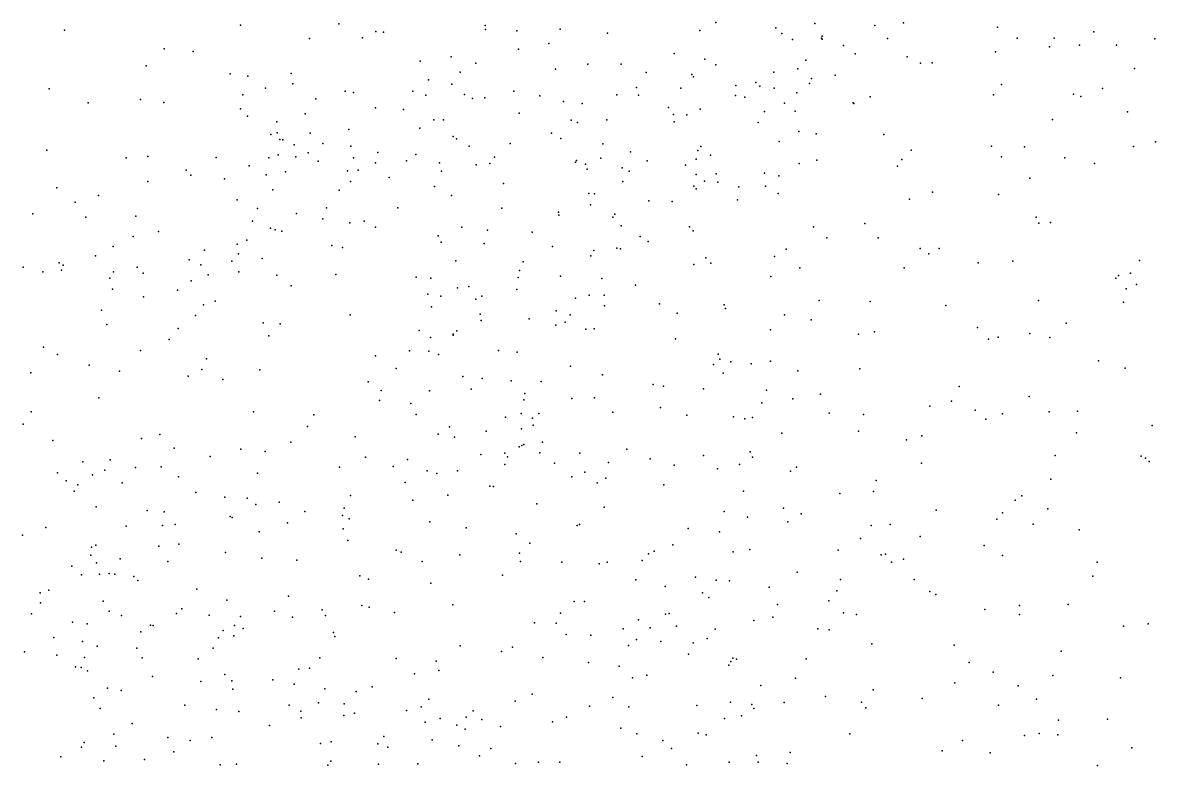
# Model space of a CAD drawing. Header units: metres. Extents: x -25 to 25, y -27.7 to 27.8.
# Drawn here: x 2.455 to 5.096, y 15.627 to 17.358 of the extents above; entities that cross this region are included whole.
import ezdxf

# ---------------------------------------------------------------- set-up
doc = ezdxf.new("R2010")
doc.units = ezdxf.units.M

msp = doc.modelspace()

# ---------------------------------------------------------------- linework, layer by layer
for p in [(3.1918, 17.3555, 5.5107), (4.0715, 17.3585, 2.7268), (4.3022, 17.3568, -18.286), (4.5091, 17.3581, 12.3177), (2.5521, 17.3406, 13.1325), (2.9628, 17.3528, -0.674), (3.2782, 17.3379, 6.3473), (3.2961, 17.3367, 5.9516), (3.5332, 17.3515, -1.8113), (3.5341, 17.3423, 0.101), (3.6075, 17.3393, 2.7779), (3.708, 17.3437, 2.6327), (3.8189, 17.3342, 13.1534), (4.034, 17.3404, 3.2485), (4.2115, 17.3461, 3.7542), (4.2251, 17.3331, -2.9738), (4.4424, 17.3519, -21), (4.7282, 17.3479, 2.7151), (4.9526, 17.3368, -3.392), (3.1236, 17.3219, 5.0316), (3.2473, 17.3234, -16.7641), (3.6818, 17.3096, -21.9229), (4.2499, 17.3196, -17.2499), (4.3178, 17.3226, 4.7854), (4.3192, 17.3197, 4.0721), (4.3197, 17.3273, -18.0677), (4.3693, 17.3052, 12.1497), (4.4716, 17.3213, 2.6995), (4.7744, 17.3224, -17.8967), (4.8498, 17.3025, -16.7796), (4.8607, 17.3226, -20.8676), (4.9196, 17.306, -18.2492), (5.0058, 17.3062, 2.7302), (5.095, 17.321, -20.7685), (2.7845, 17.2975, 13.0676), (2.8521, 17.2916, 7.7157), (3.4543, 17.2789, -16.8439), (3.611, 17.2963, 2.9894), (3.9739, 17.2863, 13.1397), (4.3961, 17.2859, 12.9537), (4.5174, 17.2791, 12.5716), (4.7237, 17.2904, 11.5), (2.7426, 17.2579, 6.943), (3.3818, 17.269, 12.8643), (3.5116, 17.264, -2.2372), (3.6971, 17.2497, 13.0402), (3.7726, 17.262, 2.4196), (3.8508, 17.262, 7.0073), (4.0458, 17.273, 6.1225), (4.0717, 17.2604, 5.7643), (4.2624, 17.2512, 4.6383), (4.2811, 17.2707, 2.6199), (4.549, 17.2638, 11.5846), (4.5761, 17.2651, -18.1582), (5.0475, 17.2518, -17.9893), (2.9384, 17.2389, 4.1937), (2.9803, 17.2334, -16.6485), (3.0809, 17.2399, 5.4464), (3.401, 17.2248, -1.4402), (3.4752, 17.2432, 2.5852), (3.9091, 17.2422, 6.835), (4.0153, 17.2376, -21.7094), (4.0192, 17.2324, 6.3974), (4.2067, 17.2433, 5.4084), (4.2947, 17.2284, 5.0477), (4.3496, 17.2361, -3.5495), (2.5166, 17.2043, 7.6817), (3.0215, 17.2055, 7.6813), (3.0846, 17.216, 5.197), (3.2072, 17.1984, 7.694), (3.3646, 17.1986, -22.6131), (3.456, 17.215, 7.5832), (3.6003, 17.1989, 12.9317), (3.8862, 17.2071, 2.3236), (3.9897, 17.2059, -17.1237), (4.1179, 17.2122, 5.5519), (4.1643, 17.2192, 3.9166), (4.1741, 17.2101, 2.4682), (4.2072, 17.206, 0.1366), (4.2898, 17.2164, -21.271), (4.7376, 17.2141, 2.6189), (4.9733, 17.2051, -3.5659), (2.6078, 17.1718, 3.7172), (2.7294, 17.1796, 7.6527), (2.7838, 17.172, 3.8681), (2.9684, 17.1898, 13.0073), (3.1386, 17.1808, -1.0939), (3.2261, 17.1959, 12.8066), (3.3949, 17.1893, 2.9137), (3.4853, 17.191, 2.4382), (3.5038, 17.1815, -22.1955), (3.533, 17.1833, 3.1547), (3.6607, 17.1875, -16.8993), (3.7158, 17.1747, 2.2718), (3.8407, 17.1904, 13.0172), (3.8912, 17.1891, 3.4182), (4.1173, 17.1888, 13.0011), (4.1392, 17.1851, -3.356), (4.2313, 17.1707, 4.338), (4.26, 17.1951, 12.0485), (4.392, 17.1717, 11.7325), (4.4311, 17.1856, -16.797), (4.7192, 17.1901, -21.0686), (4.9053, 17.1921, 2.6362), (4.9224, 17.1864, 11.4127), (2.963, 17.1574, 6.71), (3.1135, 17.1457, 4.7182), (3.2776, 17.1601, -22.831), (3.3428, 17.1557, 2.567), (3.613, 17.1472, 7.4484), (3.7594, 17.17, 3.3254), (3.9612, 17.1609, 0.1442), (3.9727, 17.1445, 6.5933), (4.0352, 17.1568, 5.944), (4.1849, 17.1515, 4.1268), (4.2567, 17.1524, 4.8382), (4.3936, 17.1703, 12.622), (5.0313, 17.1505, -16.666), (2.9793, 17.1404, -23.1268), (3.0472, 17.127, 6.5659), (3.414, 17.1319, -2.0497), (3.4364, 17.1315, -1.6669), (3.7339, 17.1314, 0.1232), (3.7486, 17.1254, -22.0648), (3.817, 17.132, 7.2151), (3.9743, 17.1269, 12.9499), (4.0038, 17.1434, 3.7635), (4.1701, 17.1255, 2.3159), (4.8562, 17.1323, 0.0368), (3.0335, 17.0979, 5.5072), (3.0482, 17.1019, 5.6667), (3.1252, 17.1011, 6.3633), (3.2156, 17.1092, -16.6542), (3.3809, 17.1123, 0.0133), (3.4589, 17.0933, 12.7563), (3.6879, 17.1011, 12.8462), (4.2648, 17.105, 5.1485), (4.3057, 17.0995, -3.8855), (4.4632, 17.0977, -21.2475), (3.0546, 17.0857, 3.8668), (3.0612, 17.0851, -0.3853), (3.0881, 17.0739, 5.0793), (3.1552, 17.0769, 12.9091), (3.2201, 17.0705, 3.8664), (3.4664, 17.0873, -16.7442), (3.496, 17.0701, 3.3442), (3.5916, 17.077, 2.1527), (3.7103, 17.0883, 3.4495), (3.8075, 17.0758, 2.0972), (4.0361, 17.0694, -3.8994), (4.2192, 17.0817, 12.5294), (4.7146, 17.0705, 2.5142), (4.7914, 17.0691, 11.4736), (5.0457, 17.0695, 0.1052), (5.0964, 17.0802, 11.308), (2.511, 17.0612, 13.2486), (2.6965, 17.0434, 3.5808), (2.7468, 17.0461, 6.8227), (2.9062, 17.0442, 3.6869), (3.0293, 17.0434, 13.0319), (3.0509, 17.0502, 5.2515), (3.0916, 17.0457, 3.6619), (3.1206, 17.0546, 6.0391), (3.2266, 17.0433, 2.8858), (3.2829, 17.0558, 4.0098), (3.372, 17.0512, 3.6357), (3.5551, 17.0452, 3.5031), (3.8033, 17.0428, -3.7224), (3.8724, 17.0575, 12.7819), (4.0257, 17.0399, 6.1894), (4.0292, 17.0605, 5.7734), (4.0592, 17.0495, -21.8309), (4.5054, 17.0395, 0.136), (4.5272, 17.0609, -16.6431), (4.7375, 17.0454, -3.8741), (4.8853, 17.0434, 2.5632), (2.8361, 17.0149, 7.5826), (2.9827, 17.0248, -16.6023), (3.1438, 17.0357, 4.4169), (3.212, 17.0127, 3.4162), (3.2371, 17.0149, 2.4749), (3.2777, 17.0316, 4.1716), (3.3503, 17.0359, 3.3002), (3.4266, 17.0319, -22.7545), (3.4315, 17.0125, 4.1801), (3.5125, 17.0267, -22.491), (3.5445, 17.0299, 3.9815), (3.7442, 17.0333, 3.8289), (3.7465, 17.0369, 3.6418), (3.7671, 17.0288, 4.0211), (3.7715, 17.017, 12.6482), (3.8532, 17.0198, 4.1821), (3.8696, 17.0124, 6.8505), (3.9112, 17.0361, 6.6956), (4.0006, 17.0263, 4.2397), (4.2658, 17.0298, -16.8065), (4.3073, 17.0378, -21.4491), (4.4952, 17.0238, 11.6637), (4.9547, 17.0303, 11.3735), (2.7469, 16.988, 3.4093), (2.8472, 17.0029, 13.1762), (2.9257, 16.994, 6.5808), (3.0228, 17.0038, 6.4558), (3.0676, 17.0105, -0.7263), (3.2195, 16.9883, 3.0833), (3.3093, 16.9973, 2.2919), (3.8546, 16.9877, 7.0969), (4.0252, 17.0045, 12.339), (4.0453, 16.9887, 5.6379), (4.072, 17.0061, 4.4459), (4.0757, 16.9867, 2.0714), (4.185, 17.0079, 11.9382), (4.218, 17.0011, 2.1855), (4.8033, 16.9957, -16.5244), (2.5348, 16.9731, 7.0476), (3.0382, 16.9686, 3.349), (3.1931, 16.9677, -1.0294), (3.4155, 16.9766, 2.132), (3.5762, 16.9831, 4.3044), (3.775, 16.9599, 4.3817), (3.7883, 16.9596, 12.4763), (4.0197, 16.9771, 5.9768), (4.0255, 16.9709, 12.1825), (4.1248, 16.9756, 0.1643), (4.1871, 16.977, 5.3177), (4.2164, 16.9604, 4.7934), (4.577, 16.9636, -4.0347), (2.5773, 16.9396, -23.3044), (2.6313, 16.9553, 3.2974), (2.9551, 16.9453, 5.6054), (3.4547, 16.9555, 7.6133), (3.7793, 16.9339, 1.9046), (3.9154, 16.9432, 4.464), (3.9698, 16.9415, 6.4096), (4.122, 16.9456, 4.6256), (4.5234, 16.9468, 2.3812), (4.7306, 16.9579, 0.0974), (2.4789, 16.9124, -11.0294), (2.7187, 16.9076, 13.2592), (3.0026, 16.9254, 7.577), (3.0933, 16.9136, 2.7017), (3.1631, 16.9266, -23.1867), (3.3295, 16.9266, -23.0287), (3.572, 16.9262, 1.9392), (3.7045, 16.9162, -3.9099), (3.7051, 16.9092, -3.199), (3.8357, 16.9119, 12.2985), (2.6021, 16.9048, -16.5227), (2.9909, 16.8956, 6.0524), (3.1549, 16.901, 2.3415), (3.2175, 16.8916, 12.9554), (3.2513, 16.8954, 2.1728), (3.2775, 16.8816, -0.2337), (3.479, 16.8815, -2.5306), (3.8313, 16.9048, 6.7372), (3.8509, 16.8849, -4.0753), (4.0097, 16.8825, 6.1621), (4.2992, 16.8821, -21.5967), (4.4192, 16.8904, 11.711), (4.8183, 16.9048, -21.2844), (4.825, 16.8913, 11.4473), (4.852, 16.8925, 2.4891), (2.7127, 16.8595, 3.1424), (2.7715, 16.8716, 6.7606), (3.0331, 16.8793, 13.127), (3.0435, 16.8752, 5.2632), (3.0595, 16.8723, 2.4892), (3.4242, 16.861, -1.743), (3.539, 16.8746, -3.5892), (3.6428, 16.8697, 4.5295), (3.8948, 16.8599, 12.092), (4.0183, 16.8731, -21.9519), (4.3302, 16.857, 2.1382), (4.4502, 16.8569, -21.4081), (2.6657, 16.8368, -10.9044), (2.8789, 16.8279, 6.4902), (2.9547, 16.8422, 6.2103), (2.9778, 16.8509, -23.3291), (3.1757, 16.8392, 7.5851), (3.2005, 16.8342, -0.5458), (3.4306, 16.8464, -1.2766), (3.5312, 16.8435, 12.3721), (3.6902, 16.8362, 7.5376), (3.7872, 16.8271, 4.6058), (3.8405, 16.833, 7.2897), (3.8487, 16.8313, 1.8081), (3.9132, 16.8478, -16.8385), (4.2356, 16.8304, 5.0189), (4.5478, 16.8319, 0.1332), (4.5921, 16.8317, -16.4745), (2.6249, 16.815, 6.9775), (2.8432, 16.8051, 2.4814), (2.943, 16.8025, 2.3184), (2.9578, 16.8192, 2.6577), (3.0131, 16.8086, -16.5555), (3.4654, 16.8032, -1.493), (3.6222, 16.8011, 1.803), (3.7802, 16.8144, 6.8992), (4.0479, 16.8101, 5.6145), (4.2079, 16.8133, 5.2555), (4.5679, 16.8193, 2.3013), (4.7638, 16.8022, -4.0844), (5.0593, 16.8036, 11.8974), (2.4561, 16.7885, 2.6046), (2.502, 16.7773, 2.7862), (2.5396, 16.7988, 7.1253), (2.5455, 16.7815, 13.2897), (2.5493, 16.7926, 2.3215), (2.6666, 16.7777, -10.5984), (2.7222, 16.7885, 2.653), (2.7362, 16.7742, 2.8106), (2.8701, 16.7939, 2.9098), (2.9592, 16.7772, 7.5551), (3.6139, 16.7808, 12.1818), (4.0202, 16.7946, 5.817), (4.0595, 16.7975, -4.2411), (4.2673, 16.7868, 11.7663), (4.5109, 16.7871, -4.2042), (4.6835, 16.7982, 11.5374), (5.0388, 16.7746, 11.6313), (2.6582, 16.7623, 2.1064), (2.8477, 16.7561, 2.0946), (2.8878, 16.7708, 5.7936), (3.0479, 16.7693, 2.1055), (3.1848, 16.7712, 4.8543), (3.3728, 16.7647, 12.8076), (3.407, 16.7629, 4.6545), (3.6107, 16.7642, -2.7952), (3.7093, 16.7677, -16.6994), (3.8059, 16.7616, 6.5671), (4.1997, 16.7663, 4.8632), (5.0043, 16.7623, 12.1071), (5.0108, 16.7689, -16.3582), (5.0528, 16.7482, 11.3834), (2.664, 16.7367, -11.3053), (2.8161, 16.735, -16.5409), (3.081, 16.7448, 5.1764), (3.3997, 16.7257, -23.0718), (3.4688, 16.74, 1.8343), (3.4957, 16.7432, -16.614), (3.6074, 16.736, -4.0568), (3.7761, 16.7227, 11.9973), (3.8109, 16.7229, 7.3988), (3.8842, 16.7467, 6.3827), (5.0285, 16.7376, 2.5729), (2.7365, 16.7194, 13.2871), (2.8766, 16.7006, 5.9513), (2.9039, 16.7092, 5.6195), (3.408, 16.6962, -3.313), (3.43, 16.7205, -2.4049), (3.5119, 16.714, -22.8858), (3.526, 16.7209, 7.6051), (3.7438, 16.7158, 4.7145), (3.8116, 16.6983, 0.0201), (3.9404, 16.7029, 11.8882), (4.0906, 16.7003, 1.8178), (4.3125, 16.7104, 0.1447), (4.4311, 16.7085, 11.6603), (4.6076, 16.6986, -21.3918), (4.8241, 16.7103, 11.9389), (5.0219, 16.7067, -4.0162), (2.6388, 16.6884, 1.9204), (2.8581, 16.6755, 1.9195), (3.2188, 16.6775, 7.5775), (3.5215, 16.6791, -3.1197), (3.699, 16.6867, -22.2925), (3.7315, 16.6773, 7.0247), (3.9809, 16.6812, 6.1738), (4.0939, 16.6919, -16.7154), (4.2316, 16.6772, 5.1366), (2.6512, 16.6544, -10.4017), (2.8178, 16.6455, -23.407), (3.016, 16.6582, 13.2227), (3.0551, 16.6565, 1.9136), (3.5241, 16.6639, 12.0361), (3.6362, 16.6677, -22.5443), (3.6982, 16.6532, 6.7491), (3.7198, 16.6599, 7.5392), (3.7682, 16.6441, 7.2043), (3.7874, 16.6449, 6.4626), (4.1987, 16.6425, 5.331), (4.2935, 16.6658, -16.5755), (4.682, 16.6475, 2.3078), (4.8888, 16.6576, 12.2755), (2.7964, 16.6193, 6.6451), (3.0293, 16.6283, 7.5587), (3.3793, 16.6409, -0.6999), (3.4058, 16.6241, 7.5951), (3.4592, 16.6324, 12.6864), (3.4592, 16.6295, 12.1741), (3.4674, 16.6402, -0.359), (3.977, 16.6209, -22.0044), (4.404, 16.6318, -21.534), (4.4418, 16.6379, 2.0788), (4.707, 16.6203, 11.9918), (4.7296, 16.6248, 11.752), (4.8039, 16.6333, 0.0242), (4.85, 16.6241, -16.2891), (2.5031, 16.6021, 7.5514), (2.7293, 16.5942, 7.56), (3.3566, 16.5934, 4.8204), (3.4024, 16.5926, 12.8828), (3.5646, 16.5938, 11.8395), (3.608, 16.5899, 4.7999), (2.5362, 16.5847, -11.9466), (2.8839, 16.5746, -11.1007), (3.2777, 16.5813, 1.7969), (3.4243, 16.5843, 11.9215), (4.0767, 16.5856, -4.4249), (4.0808, 16.5739, 5.6979), (4.1065, 16.5673, 11.7244), (4.1539, 16.5629, 4.9567), (4.1991, 16.5689, -21.8062), (4.964, 16.5697, 12.4446), (2.4741, 16.542, 7.2438), (2.6103, 16.5595, 7.0467), (2.6806, 16.5457, 1.712), (2.873, 16.5493, 5.7199), (3.0081, 16.5489, 5.4235), (3.3262, 16.5523, -16.5033), (3.7325, 16.5574, 7.3528), (3.8067, 16.5369, 4.8567), (4.066, 16.5611, 1.7316), (4.0882, 16.5414, 0.0479), (4.2625, 16.5466, 1.861), (4.4069, 16.5513, 11.6059), (5.0261, 16.5529, 0.0003), (2.8406, 16.5339, -10.4955), (2.9217, 16.5265, 1.7303), (3.2609, 16.5211, 11.8443), (3.4816, 16.5337, -1.8627), (3.5264, 16.5285, -0.5882), (3.5941, 16.5234, -2.8225), (3.6641, 16.5216, 7.082), (3.9249, 16.5145, 1.655), (3.9494, 16.5108, 6.1595), (4.6385, 16.5104, 12.1805), (3.2908, 16.5009, -3.7988), (3.4033, 16.4997, 12.3375), (3.5006, 16.5036, -22.9691), (3.6262, 16.4937, -0.3883), (4.043, 16.5048, 5.998), (4.1896, 16.5014, 5.0955), (4.3152, 16.4919, -4.5191), (4.8023, 16.4866, -21.4134), (2.6325, 16.4835, 13.28), (3.2873, 16.4773, 4.9485), (3.3599, 16.4702, 7.5584), (3.6236, 16.4789, 6.8337), (3.7358, 16.4817, -22.1774), (3.7883, 16.4834, 11.7099), (3.942, 16.4609, -0.0814), (4.1787, 16.4723, 5.3169), (4.2512, 16.4816, 11.6177), (4.5703, 16.464, 11.8815), (4.6211, 16.4756, 11.6619), (2.4743, 16.4512, 13.2418), (2.9932, 16.4508, -10.7352), (3.134, 16.4439, 5.1744), (3.3725, 16.4448, 12.9518), (3.5809, 16.4388, -2.4956), (3.6173, 16.4469, -22.6868), (3.6439, 16.436, -0.919), (3.6589, 16.4472, 1.6257), (3.8309, 16.4501, -4.4403), (4.0041, 16.4431, -16.6761), (4.1125, 16.4394, 5.79), (4.1387, 16.4346, 5.6251), (4.1572, 16.4374, 1.7538), (4.3357, 16.4478, 0.0302), (4.4155, 16.4444, 1.9914), (4.6761, 16.4552, 2.2573), (4.7014, 16.434, -0.0606), (4.7401, 16.446, 12.4324), (4.8491, 16.451, 2.4073), (4.9146, 16.4524, -4.2548), (2.4559, 16.4223, -12.2472), (3.119, 16.4164, -23.3139), (3.4505, 16.4161, 12.7716), (3.5359, 16.4059, -2.1617), (3.6178, 16.4112, 7.2936), (3.6452, 16.4195, 11.6471), (4.4041, 16.4059, 11.5231), (5.0893, 16.4188, -5.0089), (2.5249, 16.384, -23.3181), (2.7318, 16.3888, 1.5591), (2.7749, 16.3978, 6.5638), (3.0799, 16.3804, 5.327), (3.2301, 16.393, 12.0792), (3.4239, 16.399, 1.6653), (3.4622, 16.3915, 12.5109), (3.6675, 16.3806, 6.4843), (4.2256, 16.4013, -16.5746), (4.5164, 16.3855, 12.0936), (4.5521, 16.395, 2.1266), (4.9129, 16.4021, 12.6094), (2.8078, 16.3659, 6.1174), (2.9639, 16.3639, 13.2418), (3.0204, 16.3582, 11.8284), (3.5235, 16.3518, 4.9289), (3.5793, 16.3545, 7.1525), (3.6124, 16.369, 6.6451), (3.6189, 16.3721, -4.3024), (3.6236, 16.3744, -1.6074), (3.6608, 16.355, -22.4283), (3.7545, 16.3548, 6.3463), (3.8635, 16.3639, -22.0482), (4.1516, 16.3575, -0.0783), (2.5953, 16.3343, 13.2311), (2.6591, 16.3391, 6.8726), (2.8923, 16.3469, 5.6612), (3.2545, 16.3454, 1.6796), (3.3524, 16.3401, -3.9905), (3.5797, 16.3283, 6.9925), (3.5854, 16.3459, -1.8523), (3.6953, 16.3312, 4.9421), (3.8213, 16.3331, 1.6166), (3.9183, 16.3411, 4.9837), (3.9739, 16.3263, 1.6473), (4.043, 16.3492, -21.8973), (4.1267, 16.3283, 5.2694), (4.1566, 16.345, 5.4425), (4.5508, 16.3309, -4.6514), (4.8629, 16.3495, -4.4388), (5.0636, 16.3478, 12.7656), (5.0731, 16.3429, -0.2209), (5.0821, 16.3355, -16.0312), (2.5359, 16.3086, 7.6086), (2.6178, 16.3044, -16.6082), (2.6465, 16.3152, -11.9356), (2.7176, 16.3214, -10.2247), (2.7778, 16.3229, 6.3612), (2.8186, 16.2996, 5.8531), (3.0028, 16.3078, 5.475), (3.1939, 16.3219, 11.5881), (3.3191, 16.3232, 7.4439), (3.3982, 16.313, 12.3913), (3.4205, 16.307, 11.5728), (3.4692, 16.313, -16.4813), (3.7358, 16.2996, -1.4211), (3.7655, 16.3105, -16.5945), (4.0754, 16.3183, 5.989), (4.2457, 16.3126, -4.7662), (4.2597, 16.3218, -21.6954), (2.5561, 16.2899, 1.5205), (2.5837, 16.2805, 7.0019), (2.6865, 16.2857, 6.7163), (3.3468, 16.2861, -3.1339), (3.5441, 16.2779, 1.6332), (3.5526, 16.2765, -2.9004), (3.795, 16.2852, -0.9975), (3.8146, 16.2966, -0.4739), (3.9502, 16.2806, 11.5316), (4.4452, 16.2908, -16.3828), (4.8529, 16.2941, 12.7529), (2.5752, 16.2656, -15.1024), (2.8587, 16.2625, -16.5899), (2.9261, 16.2522, 11.6468), (2.9787, 16.25, -11.2672), (3.2197, 16.256, -16.4793), (3.4467, 16.2564, -23.0109), (4.1363, 16.2657, 11.47), (4.3607, 16.2603, 1.9395), (4.439, 16.2652, -21.5583), (4.7851, 16.2547, 2.3516), (2.6261, 16.2291, -14.807), (2.7453, 16.2207, 6.0936), (2.9986, 16.2347, 11.9672), (3.0531, 16.2401, -10.6746), (3.2048, 16.2264, 13.0703), (3.3647, 16.2447, 7.2457), (3.6538, 16.2362, -2.0678), (3.8106, 16.2284, 6.2637), (4.2289, 16.2263, 1.8183), (4.5853, 16.2213, 2.168), (4.7695, 16.2449, -0.2568), (4.846, 16.2247, -21.3923), (2.7845, 16.2176, 1.472), (2.9386, 16.2071, 1.5112), (2.9438, 16.2044, -10.4422), (3.1127, 16.2188, 5.3012), (3.201, 16.2095, -3.5339), (3.2166, 16.2015, 7.2638), (3.4046, 16.1942, 7.065), (4.0909, 16.2182, -0.2802), (4.1449, 16.2053, 5.5746), (4.239, 16.1941, -16.483), (4.2707, 16.2128, 11.394), (4.7267, 16.2005, 12.7799), (4.7396, 16.2151, -16.1249), (2.509, 16.1813, 13.1084), (2.6962, 16.184, 6.4596), (2.7806, 16.1859, 11.7118), (2.8106, 16.188, -23.2948), (3.0066, 16.1711, 13.1625), (3.0725, 16.1924, -10.9706), (3.202, 16.1784, 12.184), (3.4895, 16.1802, 5.0236), (3.6057, 16.1666, 11.5059), (3.7479, 16.1858, 1.6241), (3.7537, 16.1886, 5.0298), (4.0072, 16.1792, 1.6908), (4.0797, 16.1711, 5.3581), (4.4335, 16.1857, 12.0934), (4.4778, 16.1882, 12.3544), (4.8114, 16.1891, -4.6766), (4.9191, 16.1755, 13.0884), (2.4548, 16.1634, 7.714), (2.8188, 16.1425, 7.3286), (3.213, 16.1512, 7.0935), (3.6376, 16.1447, 6.5146), (3.971, 16.1407, -0.609), (4.409, 16.1557, 11.3553), (4.5476, 16.1601, -16.233), (2.6137, 16.1169, -12.0842), (2.6157, 16.1354, -23.2288), (2.6255, 16.1398, 7.6162), (2.7721, 16.1375, 5.8534), (2.9275, 16.1226, 7.0409), (3.3255, 16.128, 1.6571), (3.3379, 16.1241, 12.8612), (3.4745, 16.1177, -4.2561), (3.6132, 16.1211, -22.4985), (3.9144, 16.1201, 5.1362), (3.9275, 16.1264, 6.1642), (4.1122, 16.1248, 11.3668), (4.1506, 16.1302, 5.7105), (4.3566, 16.1286, -0.3019), (4.4571, 16.1178, 2.0583), (4.4668, 16.1194, 11.7345), (4.6968, 16.139, 12.9909), (4.7402, 16.1157, 13.1674), (2.5693, 16.0908, 6.9903), (2.6272, 16.0991, -15.2614), (2.6825, 16.1078, 6.2292), (2.7936, 16.1019, 6.9606), (3.0128, 16.1096, 5.4464), (3.0945, 16.1053, 6.992), (3.3869, 16.1019, 12.663), (3.6156, 16.1016, 1.6671), (3.7122, 16.1003, -2.7448), (3.7992, 16.0962, -1.7539), (3.8181, 16.1002, -2.506), (3.8996, 16.1042, 11.404), (4.4814, 16.1003, 12.5635), (4.5091, 16.1073, 11.5845), (4.9608, 16.1005, 13.3313), (2.5918, 16.0712, -14.1766), (2.6338, 16.0721, 7.291), (2.6567, 16.074, -14.4226), (2.6701, 16.0722, 6.8416), (2.7144, 16.0669, -14.936), (3.2408, 16.0688, 11.469), (3.5742, 16.0699, 6.6417), (4.0239, 16.0658, -4.9373), (4.2612, 16.0768, 1.9086), (4.9508, 16.0681, 2.5323), (2.5155, 16.0348, -15.5553), (2.7237, 16.0578, -14.6926), (2.8614, 16.0372, 5.6596), (3.2611, 16.0607, 6.8807), (3.4066, 16.0518, 5.1004), (3.8849, 16.059, -2.3091), (3.9536, 16.0438, -1.4554), (4.0721, 16.0585, 5.4955), (4.1033, 16.0571, 5.9851), (4.1959, 16.042, -0.5742), (4.3619, 16.0603, 12.2345), (4.5336, 16.0599, 11.417), (2.4959, 16.0289, 12.9685), (2.6426, 16.0097, 1.407), (2.9312, 16.0118, -11.5567), (3.0747, 16.0209, 13.0251), (3.741, 16.0084, 1.7149), (3.7652, 16.0088, 6.3535), (4.0405, 16.0286, -1.1385), (4.0552, 16.0181, -16.4541), (4.3351, 16.0105, 12.9797), (4.3533, 16.0335, 12.8248), (4.5701, 16.0322, -4.9398), (4.5848, 16.025, 2.1987), (2.4963, 16.0058, -23.1069), (2.6569, 15.9863, -13.9656), (2.8258, 15.9912, 6.7791), (3.0425, 15.9862, -11.3095), (3.153, 15.9893, -23.0993), (3.246, 15.9996, 12.8639), (3.2626, 15.9951, 12.4272), (3.3219, 15.9832, -16.5198), (3.4578, 16.0006, 6.7427), (4.2155, 16.0013, 12.6482), (4.3691, 15.9819, 13.1281), (4.6986, 15.9904, 2.3003), (4.7794, 15.9992, 13.4142), (4.8933, 16.002, -21.3214), (2.4757, 15.9803, -13.467), (2.571, 15.9602, -13.6983), (2.6053, 15.9565, -16.5593), (2.6851, 15.9762, 5.9238), (2.8133, 15.9804, -23.1531), (2.8896, 15.9769, 13.0583), (2.9629, 15.9735, 11.4071), (3.0841, 15.972, -10.8079), (3.1612, 15.9764, 1.5805), (3.6486, 15.9592, 6.5038), (3.6987, 15.9585, 11.3475), (3.7089, 15.9814, -16.4951), (3.8914, 15.9662, 6.2422), (3.9541, 15.979, 5.3051), (3.9626, 15.9807, -21.8564), (4.1602, 15.9644, -0.8492), (4.204, 15.9721, -21.7174), (4.3993, 15.9781, -0.5235), (4.7795, 15.9787, -16.0365), (5.0793, 15.9563, -5.118), (2.7304, 15.9381, 13.0281), (2.7533, 15.9538, 11.6406), (2.7593, 15.9526, 5.7695), (2.9227, 15.9408, -14.8492), (2.9486, 15.9529, 12.0649), (2.9692, 15.9458, 6.7306), (3.1795, 15.9365, 6.7437), (3.7225, 15.9314, 12.6714), (3.7798, 15.9301, -22.0102), (3.8556, 15.9452, 12.5784), (3.9181, 15.9469, 12.8694), (3.98, 15.9509, 12.4622), (4.0702, 15.9439, 5.6064), (4.3093, 15.9449, -16.2562), (4.3354, 15.9423, -5.0207), (5.0222, 15.9512, 13.5172), (2.5276, 15.9249, -12.9913), (2.5941, 15.9156, 6.4638), (2.6288, 15.9047, 6.6388), (2.9119, 15.924, -14.3292), (2.947, 15.9286, -14.602), (3.1825, 15.9268, 5.2825), (3.4751, 15.9056, -3.0694), (3.8681, 15.906, -2.5951), (3.8865, 15.9203, 1.787), (3.943, 15.9157, 13.0236), (4.0186, 15.9124, 6.1503), (4.051, 15.9221, -2.0098), (4.4352, 15.9096, -21.618), (4.6269, 15.9071, -21.4956), (2.459, 15.891, 7.3734), (2.5348, 15.8838, -10.0765), (2.5994, 15.8779, -15.74), (2.7211, 15.8999, -15.5378), (2.7339, 15.877, 1.4188), (2.8992, 15.9001, 11.5958), (3.148, 15.8771, -16.5824), (3.5715, 15.892, 12.7318), (3.5975, 15.9022, 5.1328), (3.668, 15.878, -22.2313), (4.0076, 15.8857, 5.4686), (4.1113, 15.8763, -1.3516), (4.8767, 15.8927, -0.5053), (2.5779, 15.8566, -12.6425), (2.5909, 15.8545, 12.9621), (2.8644, 15.8746, 5.6207), (3.0986, 15.8511, 12.0226), (3.124, 15.8533, 11.5215), (3.3256, 15.8755, 5.1702), (3.4195, 15.8695, 11.3507), (3.7745, 15.8665, 13.0455), (3.8462, 15.8579, 12.2252), (4.1018, 15.8603, 12.1715), (4.1062, 15.8686, 6.004), (4.1194, 15.8744, 13.1954), (4.2824, 15.8751, 2.0273), (4.6622, 15.8665, 13.5041), (2.6061, 15.8468, 6.2712), (2.7577, 15.8337, -10.2695), (2.9266, 15.8382, -16.5914), (2.943, 15.8234, -11.7981), (3.0385, 15.8258, -11.5658), (3.3685, 15.8403, -3.3423), (3.4251, 15.8478, 12.4576), (3.8769, 15.8304, 13.1637), (3.9108, 15.837, 11.256), (4.2572, 15.8301, 11.3304), (4.7179, 15.8441, 2.361), (4.8572, 15.8362, 2.5059), (5.0155, 15.8308, 2.6836), (2.6524, 15.8064, -13.4842), (2.6845, 15.801, -16.4158), (2.8702, 15.8225, -13.9433), (2.9453, 15.8044, 1.4998), (3.088, 15.8157, -10.9509), (3.1594, 15.8051, 1.6183), (3.2327, 15.7985, 12.1191), (3.2699, 15.8097, 11.3714), (4.1761, 15.8126, -1.783), (4.4386, 15.8025, 11.4898), (4.6289, 15.8192, -0.5254), (4.7768, 15.8124, -5.0365), (2.6209, 15.7838, -13.1947), (3.1449, 15.7722, 12.9152), (3.4024, 15.7808, 12.8963), (3.6033, 15.7761, 12.2006), (3.6434, 15.7928, 6.506), (3.831, 15.7851, 6.3856), (4.1053, 15.7741, 12.0398), (4.2305, 15.7728, 13.3798), (4.3269, 15.787, 11.8215), (4.4112, 15.7737, -16.1294), (4.5524, 15.7825, 2.25), (4.8192, 15.7811, -21.3422), (2.6353, 15.7588, 6.5483), (2.8331, 15.767, -12.0339), (2.9071, 15.7566, -22.9266), (2.9593, 15.7521, 12.9822), (3.0762, 15.7672, 5.3861), (3.1039, 15.753, -11.2667), (3.2045, 15.7698, -14.6883), (3.2289, 15.7481, 11.855), (3.3498, 15.7547, 12.3087), (3.384, 15.7632, -22.6085), (3.5056, 15.7541, 13.0268), (3.7766, 15.7643, 5.2846), (3.8685, 15.7631, -16.3517), (4.0268, 15.7665, -21.8252), (4.1556, 15.7684, -2.2113), (4.1604, 15.7592, -1.5426), (4.4211, 15.7611, 13.4777), (4.7308, 15.7671, -0.294), (2.7102, 15.7241, 5.8236), (3.0303, 15.7199, 6.5731), (3.1045, 15.7375, -22.8496), (3.2038, 15.7432, -15.0371), (3.3933, 15.727, -3.61), (3.4288, 15.7362, -4.1118), (3.4676, 15.7202, 11.2745), (3.4892, 15.7391, -4.3931), (3.5256, 15.7335, 5.1908), (3.6902, 15.728, 11.1531), (3.7232, 15.7392, 1.87), (4.0917, 15.7362, 5.9), (4.1312, 15.7421, 2.0174), (4.8708, 15.7323, -15.9838), (4.9851, 15.7345, 13.666), (2.6676, 15.6996, -12.3873), (2.7937, 15.6914, 6.5717), (2.896, 15.6918, -13.7511), (3.2969, 15.6937, 11.5331), (3.4869, 15.7106, -16.505), (3.5695, 15.7169, -3.0456), (3.85, 15.7134, 11.1539), (3.8868, 15.7001, -4.9488), (4.03, 15.7013, 13.369), (4.0489, 15.698, 5.7255), (4.3842, 15.7002, 11.6501), (4.7909, 15.6965, 2.5025), (4.8256, 15.7006, -5.2998), (4.8686, 15.6978, -0.0171), (2.5923, 15.6689, 13.1192), (2.5979, 15.6799, 6.2558), (2.6721, 15.6715, -12.7516), (2.8453, 15.6847, 1.5186), (3.1492, 15.6776, -14.1077), (3.1744, 15.6812, -15.2483), (3.2829, 15.6768, -14.4877), (3.3064, 15.669, 1.8033), (3.4101, 15.6859, 11.792), (3.4723, 15.6718, 13.1636), (3.5464, 15.6657, 1.8943), (3.9476, 15.6844, 11.9369), (3.9679, 15.6655, 5.5311), (4.6469, 15.6848, -5.1678), (5.0413, 15.6675, -5.6068), (2.5435, 15.6463, -10.1253), (2.7392, 15.6404, 13.1723), (2.8074, 15.6578, -12.2216), (3.5206, 15.6486, 11.1381), (3.8995, 15.6475, 6.3983), (4.1663, 15.6495, 11.8637), (4.2448, 15.6568, -1.0965), (4.599, 15.6606, -0.0779), (4.7114, 15.6554, -21.5238), (2.644, 15.6368, 6.0794), (2.9151, 15.628, -15.6661), (2.9538, 15.6297, 5.5135), (3.1666, 15.6274, 1.736), (3.1738, 15.6362, 6.5583), (3.285, 15.6295, 5.2594), (3.3761, 15.6303, -14.7752), (3.6039, 15.6312, -10.4619), (3.6579, 15.6337, -10.7106), (3.7079, 15.6343, -4.8231), (4.0029, 15.6276, 2.0595), (4.1025, 15.6341, 6.0417), (4.17, 15.6341, 13.4533), (4.2374, 15.6307, -1.6976), (4.9616, 15.6266, 2.7683)]:
    msp.add_point(p)

doc.saveas('drawing.dxf')
